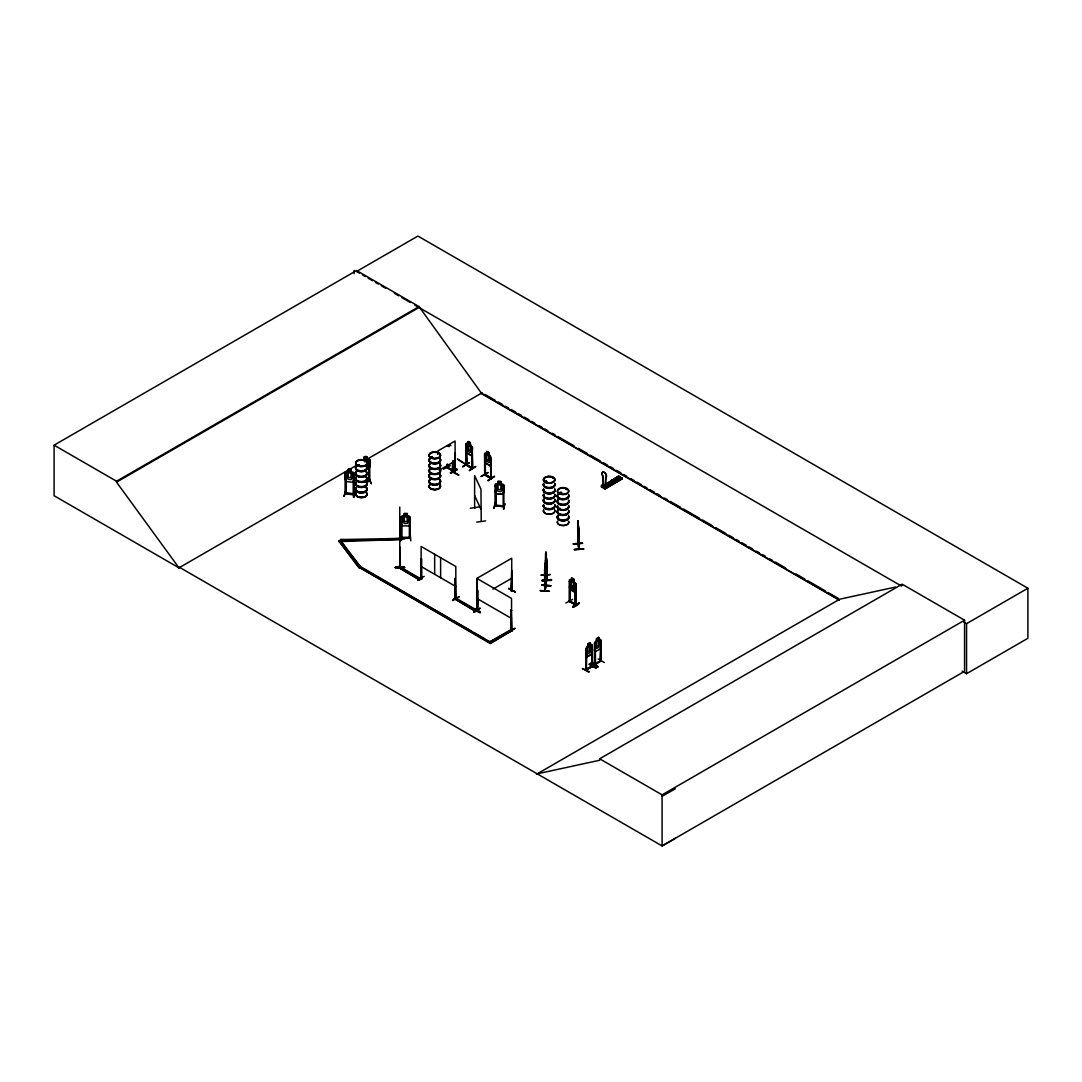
<?xml version="1.0" encoding="UTF-8"?>
<svg xmlns="http://www.w3.org/2000/svg" width="1082" height="1082" viewBox="0 0 1082 1082"><rect width="100%" height="100%" fill="white"/><g stroke="black" fill="none" stroke-linecap="round" stroke-linejoin="round"><path stroke-width="1.5" d="M545.964 564.304L544.598 569.362L544.706 590.894L546.315 584.929L545.017 590.921L545.166 589.609M545.369 563.424L545.233 565.413M547.005 560.287L547.019 580.358L547.019 579.14M578.288 544.381L578.153 520.834L578.884 549.142L578.87 527.597L577.707 522.538M578.748 548.628C576.517 530.924 580.452 553.321 578.762 548.317M545.842 573.798L544.746 577.842L545.977 570.809M605.284 486.941L605.731 477.554A3.07 1.785 59.5 0 0 605.731 474.011A3.07 1.785 59.5 0 0 602.633 472.266A3.07 1.785 59.5 0 0 602.633 475.81L603.093 485.71L605.284 486.941L605.866 477.473A3.07 1.785 59.5 0 0 605.866 473.943A3.07 1.785 59.5 0 0 602.769 472.185A3.07 1.785 59.5 0 0 602.769 475.728L603.269 485.777L604.283 485.182L602.904 485.804L604.229 485.047L603.54 485.263M540.243 590.799L549.413 591.272L540.297 590.515M578.221 522.592L578.356 523.539M578.654 536.104L577.693 529.057M545.653 569.741L545.044 574.177L544.828 573.068M479.204 506.944L470.278 508.242M602.796 485.372L603.391 485.074M604.148 485.372L602.715 484.804L602.566 487.076L602.566 484.885L603.026 485.777L604.094 484.777M603.567 485.453L603.567 487.644L604.094 485.372M578.234 544.368L578.113 523.891M578.586 531.343L578.41 532.452L577.896 528.002M399.772 566.927L399.772 567.604M357.425 465.274L359.183 465.138M358.02 465.165L359.008 464.814M364.837 461.716L364.945 461.081M430.893 457.456L431.61 456.766M431.434 457.551L432.286 457.416L431.745 456.875M432.611 457.456L432.191 457.321M437.723 453.764L438.291 453.331M438.034 453.209L438.399 453.304M546.261 481.233C548.682 482.41 543.84 482.518 546.112 481.26M545.801 481.22C544.192 481.855 547.965 480.976 545.842 482.058M552.402 477.676L552.956 478.217M559.002 494.082A5.735 3.314 0 0 1 560.192 493.554L559.881 492.526L559.191 493M560.233 492.54L559.543 493.257M560.841 493L560.165 492.526M559.394 509.189L559.881 508.27M565.927 489.389L566.873 489.524L566.265 489.01M586.512 647.252L585.768 655.165L586.566 657.234L591.516 654.312L591.394 644.453M545.112 564.452L545.558 562.586L545.179 590.407M545.436 566.008L545.098 590.813M546.302 565.697L546.315 585.66M550.779 585.7L541.676 584.956M545.044 572.216L545.612 553.673M345.929 473.97L345.104 473.902L345.929 473.97L345.902 493.744M345.144 479.069L345.266 472.455L346.105 471.617C350.176 473.578 346.078 466.585 351.123 469.615L351.109 472.131M353.07 482.18L354.098 479.826L353.057 482.247L346.078 481.544M343.819 496.395L345.74 490.782L344.252 496.327M353.327 493.73L353.097 494.677L354.098 494.731L354.098 473.213L346.091 471.671L345.158 472.415L345.104 493.919L345.266 492.959L354.139 493.825L345.036 493.203L345.821 494.041M353.03 472.307L351.123 472.077M353.232 474.457L354.044 474.525L353.232 474.457L353.205 494.677M355.342 492.053L353.395 497.274L355.342 492.067M495.799 485.967L494.988 485.886L495.799 485.967L495.772 505.74M495.029 491.066L495.948 493.595L502.954 494.176L503.982 491.823L503.982 485.209L502.927 484.249L495.975 483.668L495.042 484.398L494.988 505.903L503.969 506.728L503.969 505.997M498.004 483.857L498.018 481.328L500.993 481.598L500.885 484.195L502.373 485.155L502.373 489.754L500.885 491.58L498.099 491.336L496.611 489.226L496.611 484.628L498.099 483.938L498.112 481.422L500.993 481.598M495.948 493.595L502.954 494.176M493.73 508.337L495.177 503.089M503.103 486.454L503.928 486.521L503.103 486.454L503.211 506.417M502.968 506.119L503.942 505.767L502.968 505.903M504.78 503.644L503.766 509.27M504.794 503.955L503.401 509.216M588.919 672.179L582.332 668.487L589.203 671.652M590.975 663.212C593.964 660.886 604.919 673.004 591.002 663.144M597.832 666.688L591.232 663.009L597.9 666.715M473.47 608.909C476.445 606.583 487.373 618.742 473.497 608.841M545.531 553.781L546.599 558.867M472.334 453.818L471.671 455.901L472.334 447.245L472.469 468.736L466.044 465.03L466.004 443.579L468.208 443.89M575.002 592.125L575.719 590.15M569.403 586.498L569.998 589.365L575.056 592.233L575.786 590.109M603.783 485.493L604.189 485.209M368.813 468.966L369.773 466.396M409.172 525.866L410.186 523.418M410.281 523.485L409.253 525.947L402.166 525.906L401.233 523.526M502.873 494.149L503.874 491.796M603.269 485.899L601.443 486.873M462.771 466.694L469.006 462.798M443.579 469.196L450.274 465.558M417.679 580.425L424.185 576.368M473.632 612.236L480.043 608.49M572.608 599.347L565.845 603.012M447.028 467.695L447.096 464.327M447.989 467.14L447.353 466.802L447.907 467.843M452.844 470.21L453.683 470.386M452.912 460.959C450.923 473.402 455.414 475.634 453.723 461.175M420.817 578.762L421.128 558.623L421.507 579.154L420.844 578.004L421.561 578.424M421.791 579.019L420.912 578.775M455.806 598.63L454.981 598.481L455.211 578.302L455.644 598.833L454.9 598.441L455.887 598.671L455.806 566.481L421.128 546.464L421.128 578.64M476.797 610.546L476.864 578.41L511.529 598.427L511.597 630.644M477.865 590.231L477.433 610.965L477.054 590.434M510.866 630.265L511.164 610.113L511.827 630.508L510.88 630.224L511.164 610.113M570.214 581.629L569.403 581.426L570.214 581.629L570.052 601.808C571.621 601.254 568.158 599.901 570.052 601.078M575.218 584.74L576.03 584.943L575.218 584.74L575.218 604.838L575.57 603.891M575.367 604.581L576.097 605L575.367 603.851M369.706 480.408C370.315 482.288 368.637 478.609 366.068 481.274M400.976 535.563L400.597 540.932L400.922 535.576M466.924 464.543L466.328 464.124M466.924 465.274L466.261 444.878L466.856 465.206M472.699 468.614L472.05 448.219L471.82 468.438C436.114 445.432 478.528 472.523 472.09 467.492M484.56 474.957L485.291 475.35L485.453 461.838M491.066 477.96L484.844 474.065L485.453 474.43M485.223 455.292L484.641 454.954L485.182 475.309L485.52 474.484M486.805 451.532L488.793 452.682L489.862 456.577L489.862 461.175L488.793 462.528L486.805 461.378L485.737 458.795L485.737 454.197C486.616 452.262 484.79 453.818 490.295 455.928L491.066 478.69L490.863 477.919M484.858 454.819L484.858 474.836L491.296 478.555L490.646 458.159L490.998 478.65L484.641 474.971M495.556 503.116L494.176 508.013M592.503 666.526L592.206 646.346L591.962 666.81M595.343 663.875L594.721 664.93L600.645 660.777M477.419 610.586L477.865 598.265M512.016 590.61L511.732 570.417L511.069 590.826L511.502 590.177M600.808 661.007L594.491 664.74L594.491 643.222C595.316 641.193 599.414 638.299 600.753 639.516L600.767 661.061L594.491 664.064L600.442 661.034M594.491 643.276L595.235 641.964M546.221 586.173L545.869 552.077L546.167 553.943M366.839 466.829L368.313 464.678L368.313 460.08L366.839 459.444L366.825 456.929M454.738 473.348L455.089 453.169L455.049 473.186M612.398 480.827L612.574 481.747L614.184 481.612M364.634 461.311L364.932 461.581M589.988 645.197L589.988 642.735L587.878 643.979L588.026 646.522L586.89 647.929L586.363 669.731M368.894 480.516L369.868 480.584M401.084 538.187L401.233 516.858L404.343 516.06M409.375 538.146L409.348 518.143L410.173 518.143M481.22 521.172L480.976 489.267L474.633 475.593L474.619 507.756M402.193 516.033L401.233 516.858M586.566 669.176L592.165 666.363L585.849 670.11L585.849 648.591M586.687 669.19L585.849 669.393L591.57 666.228M585.903 670.056L586.498 649.714L586.079 670.245L592.409 666.553M595.343 664.605L595.37 644.52L594.559 644.737L595.37 644.52M600.212 660.696L600.929 660.277M600.212 661.427L600.862 641.031L600.321 661.332M601.065 661.224L601.092 641.153M477.838 610.302L477.27 609.91M511.921 590.623L511.299 590.948L511.948 570.552M357.669 465.503L359.156 465.274L358.44 465.463M545.639 481.693L546.383 481.517M560.787 493.338L559.583 493.094M345.063 493.73L354.139 494.555M494.947 505.713L503.942 506.498M485.358 452.993L484.601 453.52L484.668 475.025M401.179 538.187L410.267 538.16M401.179 518.359L402.004 518.17L401.909 538.43L402.071 537.429L410.267 537.429M410.281 537.605L401.084 537.646M401.179 538.376L410.281 538.336M602.079 487.225L619.499 476.959M603.445 484.493L601.673 486.575L604.446 488.144L604.446 487.103L606.475 486.21L604.094 488.347M604.04 488.32L622.123 478.271L618.823 476.161C612.371 477.73 626.735 481.463 617.051 477.216M437.75 454.359L437.75 451.018L455.089 441.01L455.089 473.524L455.319 453.304M458.66 474.957L451.978 471.36L458.673 474.998M601.646 487.157L601.416 485.385L603.188 484.344L603.445 485.588M602.931 485.791L605.42 486.859M610.762 480.922C620.446 485.169 606.082 481.436 612.534 479.867L615.82 481.99L612.534 479.867M614.103 478.947C623.787 483.208 609.423 479.475 615.874 477.906L619.161 480.029L615.874 477.906M605.501 484.29L618.823 476.161M605.798 484.303L618.823 476.432L622.38 478.717L604.919 488.996L622.326 478.717M605.947 484.547L619.08 476.864M618.268 478.082L602.295 487.509L601.592 487.116M622.123 478.406L604.243 488.604L622.109 478.028M604.311 488.631L622.123 478.271M573.703 578.992L574.65 587.567L573.568 588.933L571.553 587.783L570.471 585.213L570.471 580.615L571.553 580.398L571.485 577.815L573.703 578.992L573.568 591.394M573.636 581.494L575.8 583.577L575.867 605.136L569.321 601.43L569.403 579.898L571.621 580.358M575.8 583.577L575.786 605.136M569.998 589.365L575.056 592.233M596.534 638.65L598.644 637.42L598.576 640.003L599.631 640.192L599.631 644.791L598.576 647.388L596.601 648.551L595.546 647.198L596.534 638.65L596.669 641.207M596.601 638.691L598.711 637.46M586.539 647.307L591.435 644.345L592.179 644.872L592.273 666.323M591.989 666.106L591.786 666.877L592.436 646.481M586.539 657.085L591.516 654.312M595.141 651.864L594.424 649.849L595.141 651.864L600.172 648.984L600.821 646.157M589.433 664.28L596.006 668M598.116 659.006L604.324 662.509M589.46 664.321L595.682 667.824M594.559 664.673L595.452 664.537L595.141 644.399M447.137 446.163L449.206 446.555M447.745 467.519L453.48 470.629M450.45 472.753L456.942 469.006L450.491 472.82M450.815 473.375L457.267 469.561L450.45 473.172M421.561 579.154L421.723 558.961M452.533 600.24C466.085 592.868 455.847 598.792 452.587 600.618M508.635 588.594L515.532 592.125L509 588.392M473.673 612.371L480.137 608.179L473.673 611.952M511.759 610.451L510.947 610.248M510.88 629.71C512.976 629.792 510.244 629.129 510.812 630.373L489.145 642.262L510.812 629.751L512.084 630.481L490.417 643.614L359.102 567.225L360.36 566.495L490.376 642.181L487.455 640.49M514.964 628.277L508.486 632.47L514.991 628.331M570.052 601.294L576.111 604.243M579.208 602.755C577.152 607.908 565.602 608.774 579.303 603.174M572.797 606.569L579.262 602.823M579.262 603.093L573.122 607.137M179.774 567.468L179.071 567.888L54.1 495.732L54.1 445.175L356.573 270.541L419.018 306.585L481.463 393.199L838.983 599.617M356.573 270.541L356.573 271.474L417.909 236.065L1027.9 588.243L1027.9 638.285L966.564 673.694L962.182 671.151M54.1 445.175L116.545 481.22L419.018 306.585M675.33 838.388L662.089 845.935L179.693 567.428L178.976 567.834L116.545 482.153L419.018 307.518M178.976 567.834L356.086 465.585M366.284 459.688L482.166 392.793M466.761 443.052L472.482 447.218L470.345 445.121M470.278 442.7L468.141 441.47L468.208 444.053L467.14 444.256L467.14 448.854L468.208 451.437L470.197 452.587L471.265 451.235L470.345 442.66M466.004 450.18L466.788 452.912L471.698 455.752L466.667 453.006L466.085 450.139M472.631 448.557L471.82 448.34M439.197 470.197L455.089 461.027M462.839 466.802L469.331 462.623L462.839 466.383M466.694 464.881L472.266 467.965M490.998 457.199L488.942 455.062L488.942 452.601L486.738 451.41L486.805 453.994M469.399 470.521L475.877 466.41L469.426 470.548M491.228 458.498L490.417 458.295M485.263 462.961L490.349 465.801L491.079 463.786L490.268 465.842L485.263 462.961L484.668 460.08L485.331 462.92M484.912 474.105L485.291 474.619M481.436 476.323L487.914 472.563L481.382 476.337M481.071 476.54L487.928 472.577M490.782 478.176L490.646 464.827M487.928 480.503L494.474 476.364L488.023 480.503M488.28 480.665L494.433 476.323M359.102 567.847L360.36 566.495L340.546 540.594L338.909 541.014L358.724 567.536L360.36 567.117L351.447 555.458M397.811 567.009L399.082 566.278L420.749 578.789L419.491 580.141L397.811 567.009L419.491 579.519L420.749 578.789M397.811 567.631L399.082 566.9L420.749 579.411M454.061 598.508L455.319 597.778L476.986 610.289L475.728 611.019L454.061 598.508L475.728 611.641L476.986 610.911L477.054 578.275L511.732 558.258L511.678 590.434M454.061 599.13L455.319 598.4L459.661 600.902M492.946 589.122L511.732 578.275M359.102 567.225L490.417 642.992L512.084 630.481M536.51 774.252L839.7 599.198L895.558 587.053M537.213 773.833L599.658 760.254L599.658 758.807L902.131 584.172L964.576 620.216L964.576 671.3L662.089 845.935L662.089 794.851L964.576 620.216M902.131 585.619L901.428 586.038L414.663 305.002M963.67 621.974L966.564 623.651L1027.9 588.243M662.089 796.311L675.33 788.764M353.963 494.745L345.104 493.919M495.772 505.267L494.974 505.957M495.772 505.997L495.854 485.791M503.847 506.011L494.974 504.969L495.827 505.051M612.561 480.908L614.008 480.895M614.021 481.531L612.304 480.963L614.319 481.314M586.282 670.204L586.512 668.96M477.5 609.382L477.081 609.721M431.123 456.956L432.381 456.956M432.34 457.578L430.947 457.361M559.746 508.31L559.881 509.149M546.572 579.79L546.694 579.641M594.897 664.862L594.789 644.872M603.296 485.764L603.945 485.291M338.909 541.636L401.801 539.418L340.546 540.594L349.459 552.875M338.909 541.014L358.724 566.9L360.36 566.495M447.245 466.761L447.745 467.302M447.245 467.492L452.844 470.413M453.06 470.075L453.561 471.346L453.493 461.297M569.551 601.267L575.218 604.108M475.133 507.918L474.768 507.309M476.729 522.133L485.656 520.902M364.093 459.796L363.971 457.199C368.962 453.98 364.945 461.135 368.827 459.052C371.789 460.973 369.733 466.288 368.881 469.033L366.081 469.25M366.947 456.888L363.971 457.199M363.998 459.728L361.97 459.918L368.827 459.052M364.093 460.621L366.839 460.269L366.839 464.868M368.894 461.23L369.773 461.311L368.894 461.23L368.976 481.476L368.962 461.405M366 481.098L368.8 480.733M366 481.612L369.584 481.098M366.068 481.788L369.773 481.328L369.773 459.836M368.894 478.217L371.315 483.749L369.327 478.528M401.909 537.7L401.084 537.456L401.273 538.403M409.442 537.402L409.442 538.376M410.078 538.403L410.146 537.402M508.689 588.5L515.221 591.922M559.854 492.662L560.652 492.716M560.192 493.717A5.735 3.314 0 0 1 560.192 487.982A5.735 3.314 0 0 1 568.794 490.849A5.735 3.314 0 0 1 560.192 493.717L559.218 493.122M577.693 522.457L577.788 544.354M579.086 528.571L579.168 548.588M573.352 544.057L582.495 543.407M578.167 543.962L578.829 549.074M574.542 549.751C602.62 547.33 555.12 550.684 583.671 549.061M546.018 555.593L546.221 561.707L545.883 560.097M546.234 556.27L546.342 553.795L546.221 563.681L545.707 559.232M545.517 560.287L545.72 563.262M544.232 574.785L541.176 574.988M547.208 574.691L550.265 574.461M541.176 575.286L544.219 575.056M547.262 574.867L550.305 574.637M542.298 580.263C570.566 578.14 522.538 582.305 551.428 579.627M542.352 580.953L551.482 580.344M447.312 464.192L447.421 467.546M455.522 598.089L454.913 597.683L455.536 598.792M569.943 601.781L569.984 581.751M477.405 610.924L477.46 590.907M466.585 464.638L465.977 464.259L466.856 464.476M503.901 506.768L503.874 485.236L502.873 484.384M350.419 539.999L340.492 539.566L401.747 538.39L401.801 540.04M378.565 539.458L401.747 538.39M404.249 516.033L404.249 513.504L407.265 513.504L407.265 516.019M407.157 516.046L410.281 516.871L410.186 538.336M402.233 516.114L409.172 516.1M400.097 519.279L400.124 539.309M410.808 540.878L410.308 535.211M395.336 539.255L404.533 538.89M400.083 547.1L400.097 567.658M395.336 567.252C423.684 566.954 375.779 568.104 404.533 567.225M395.336 567.604L404.533 567.658M604.676 488.672L601.416 486.697M545.883 564.195L545.923 585.741M550.779 585.727L541.609 585.281M541.609 585.132L550.724 585.903M348.12 469.399L351.123 469.615L351.001 472.198L352.489 473.159L352.489 477.757L351.001 479.597L348.228 479.34L346.727 477.23L346.727 472.631L348.228 471.955L348.242 469.426M353.909 497.301L354.923 491.972M589.92 645.318L590.975 645.521L589.92 652.703L587.945 653.866L586.89 652.527M546.694 580.371L546.694 558.826M466.369 464.908L466.153 443.606M466.613 465.409L466.396 464.164M472.388 468.749L472.185 467.505M399.745 567.59L399.772 507.106M602.715 486.981L603.715 487.549M570.038 579.546L575.719 583.577M571.553 581.223L573.568 582.359M571.553 585.822L573.568 586.958M587.878 643.979L590.069 642.776L589.988 645.359M585.849 655.205L586.62 657.126M589.108 664.118L596.033 668.04M450.923 445.568L449.639 444.824L449.639 445.649M447.312 467.532L453.723 471.157M453.493 471.306L447.123 467.722M576.03 604.933L569.619 601.308L569.619 581.291M356.573 271.474L359.481 273.151M362.389 274.828L365.297 276.505M368.191 278.182L372.546 280.698M375.454 282.375L378.362 284.052M381.27 285.729L385.625 288.245M394.335 293.276L398.69 295.792M401.598 297.469L410.308 302.487M485.088 394.47L495.299 400.367M498.22 402.058L502.603 404.587M505.51 406.264L508.432 407.955M511.353 409.632L515.735 412.161M518.657 413.851L521.565 415.542M524.486 417.219L528.868 419.748M531.789 421.439L534.697 423.116M539.079 425.645L542.001 427.336M544.922 429.013L547.83 430.704M552.212 433.233L555.134 434.91M558.055 436.601L574.109 445.865M578.478 448.394L587.242 453.453M590.15 455.13L600.375 461.027M603.283 462.717L607.665 465.246M610.586 466.924L613.508 468.614M616.429 470.305L620.798 472.82M623.719 474.511L626.64 476.202M631.009 478.717L633.93 480.408M636.852 482.099L641.234 484.628M644.155 486.305L647.063 487.996M649.984 489.673L654.367 492.202M657.288 493.892L660.196 495.57M664.578 498.099L667.499 499.789M670.421 501.466L680.632 507.363M683.553 509.054L699.608 518.319M702.516 520.009L712.74 525.906M715.648 527.583L725.873 533.494M728.781 535.171L733.163 537.7M736.085 539.391L739.006 541.068M741.927 542.758L746.296 545.287M749.217 546.965L752.139 548.655M756.507 551.184L759.429 552.861M762.35 554.552L765.272 556.229M769.654 558.758L772.562 560.449M775.483 562.126L785.694 568.036M795.919 573.933L804.67 578.978M807.591 580.669L825.106 590.772M828.014 592.463L838.239 598.36M480.503 393.064L839.199 600.158M468.208 441.591L470.197 442.741M485.52 474.7L491.228 477.757M476.864 598.427L511.529 618.444M421.128 566.481L455.806 586.498M510.812 630.373L512.084 631.104M462.541 602.566L476.986 610.911M361.821 567.955L450.937 619.404M453.858 621.095L471.387 631.212M474.308 632.902L484.533 638.799M599.658 758.807L662.089 794.851M368.786 459.133L369.895 459.85M575.245 604.811L575.435 584.605M471.847 468.425L472.05 453.223M353.043 472.252L354.098 473.213L353.895 494.772M474.633 495.61L480.976 509.284M345.158 479.015L346.064 481.598M578.058 520.848L578.356 522.714M578.072 524.27L578.41 530.478L578.072 528.868M545.95 553.727L546.167 554.768M458.511 474.984L451.978 471.36M578.248 523.674L578.153 520.834M544.611 575.908L544.841 577.842M340.492 539.566L340.546 541.216M966.564 623.651L966.564 673.694M606.475 486.21L606.475 487.509M606.218 486.061L606.218 487.103M598.644 637.42L598.644 640.044M571.553 577.774L571.553 590.258M545.977 552.063L545.923 561.788M503.008 505.727L502.968 506.633M486.873 451.492L486.873 453.953M455.211 578.302L455.211 598.319M453.128 460.837L453.128 470.846M447.907 464.53L447.975 467.897M447.678 464.665L447.745 468.033M440.617 557.717L440.617 577.734M434.666 554.268L434.666 574.285M354.125 270.351L354.125 273.665M345.983 473.794L346.024 494.001M116.545 481.22L116.545 482.153M366.365 471.995A5.816 3.354 0 0 1 361.334 477.027A5.816 3.354 0 0 1 356.289 471.995M366.298 472.347A5.735 3.314 0 0 1 361.334 477.311A5.735 3.314 0 0 1 356.357 472.347M366.271 476.675A5.708 3.3 0 0 1 361.334 481.612A5.708 3.3 0 0 1 356.384 476.675M366.311 476.959A5.748 3.314 0 0 1 361.334 481.936A5.748 3.314 0 0 1 356.357 476.959M366.365 466.477A5.816 3.354 0 0 1 361.334 471.509A5.816 3.354 0 0 1 356.289 466.477M366.298 471.414A5.735 3.314 0 0 1 361.334 476.378A5.735 3.314 0 0 1 356.357 471.414M366.298 466.815A5.735 3.314 0 0 1 361.334 471.779A5.735 3.314 0 0 1 356.357 466.815M366.365 471.711A5.816 3.354 0 0 1 361.334 476.743A5.816 3.354 0 0 1 356.289 471.711M366.365 466.193A5.816 3.354 0 0 1 361.334 471.225A5.816 3.354 0 0 1 356.289 466.193M366.298 465.896A5.735 3.314 0 0 1 361.334 470.859A5.735 3.314 0 0 1 356.357 465.896M366.365 487.739A5.816 3.354 0 0 1 361.334 492.77A5.816 3.354 0 0 1 356.289 487.739M366.311 477.203A5.748 3.314 0 0 1 361.334 482.166A5.748 3.314 0 0 1 356.357 477.203M366.298 488.09A5.735 3.314 0 0 1 361.334 493.054A5.735 3.314 0 0 1 356.357 488.09M366.271 477.487A5.708 3.3 0 0 1 361.334 482.437A5.708 3.3 0 0 1 356.384 477.487M366.311 492.702A5.748 3.314 0 0 1 361.334 497.679A5.748 3.314 0 0 1 356.357 492.702M366.365 482.22A5.816 3.354 0 0 1 361.334 487.252A5.816 3.354 0 0 1 356.289 482.22M366.298 487.157A5.735 3.314 0 0 1 361.334 492.121A5.735 3.314 0 0 1 356.357 487.157M366.298 482.558A5.735 3.314 0 0 1 361.334 487.522A5.735 3.314 0 0 1 356.357 482.558M366.365 487.455A5.816 3.354 0 0 1 361.334 492.486A5.816 3.354 0 0 1 356.289 487.455M366.365 481.936A5.816 3.354 0 0 1 361.334 486.968A5.816 3.354 0 0 1 356.289 481.936M366.298 481.639A5.735 3.314 0 0 1 361.334 486.602A5.735 3.314 0 0 1 356.357 481.639M568.672 500.75A5.816 3.354 0 0 1 562.302 504.942A5.816 3.354 0 0 1 558.028 499.938M568.605 505.51A5.748 3.314 0 0 1 563.059 509.69A5.748 3.314 0 0 1 557.514 505.51M568.672 495.231A5.816 3.354 0 0 1 562.302 499.424A5.816 3.354 0 0 1 558.028 494.42M558.948 493.717A5.816 3.354 0 0 1 561.558 492.851M568.605 495.556A5.735 3.314 0 0 1 563.059 499.735A5.735 3.314 0 0 1 557.514 495.556M568.672 500.466A5.816 3.354 0 0 1 562.302 504.658A5.816 3.354 0 0 1 558.028 499.654M568.672 494.947A5.816 3.354 0 0 1 562.302 499.14A5.816 3.354 0 0 1 558.028 494.136M558.948 493.433A5.816 3.354 0 0 1 561.558 492.567M568.605 494.636A5.735 3.314 0 0 1 563.059 498.802A5.735 3.314 0 0 1 557.514 494.636M559.002 493.149A5.735 3.314 0 0 1 561.572 492.296M568.591 501.088A5.721 3.3 0 0 1 563.059 505.24A5.721 3.3 0 0 1 557.528 501.088M568.591 500.155A5.721 3.3 0 0 1 563.059 504.32A5.721 3.3 0 0 1 557.528 500.155M568.605 505.74A5.735 3.314 0 0 1 563.059 509.906A5.735 3.314 0 0 1 557.514 505.74M568.672 516.493A5.816 3.354 0 0 1 562.302 520.685A5.816 3.354 0 0 1 558.028 515.681M568.577 506.227A5.708 3.3 0 0 1 563.059 510.379A5.708 3.3 0 0 1 557.541 506.227M568.605 521.254A5.748 3.314 0 0 1 563.059 525.433A5.748 3.314 0 0 1 557.514 521.254M568.605 505.93A5.748 3.314 0 0 1 563.059 510.109A5.748 3.314 0 0 1 557.514 505.93M568.672 510.975A5.816 3.354 0 0 1 562.302 515.167A5.816 3.354 0 0 1 558.028 510.163M568.672 516.209A5.816 3.354 0 0 1 562.302 520.401A5.816 3.354 0 0 1 558.028 515.397M568.672 510.69A5.816 3.354 0 0 1 562.302 514.883A5.816 3.354 0 0 1 558.028 509.879M568.605 511.299A5.735 3.314 0 0 1 563.059 515.478A5.735 3.314 0 0 1 557.514 511.299M568.605 510.379A5.735 3.314 0 0 1 563.059 514.545A5.735 3.314 0 0 1 557.514 510.379M568.591 516.831A5.721 3.3 0 0 1 563.059 520.983A5.721 3.3 0 0 1 557.528 516.831M568.591 515.898A5.721 3.3 0 0 1 563.059 520.063A5.721 3.3 0 0 1 557.528 515.898M568.605 521.456A5.735 3.314 0 0 1 563.059 525.622A5.735 3.314 0 0 1 557.514 521.456M554.701 494.203A5.748 3.314 0 0 1 549.156 498.383A5.748 3.314 0 0 1 543.597 494.203M554.674 484.249A5.721 3.3 0 0 1 549.156 488.415A5.721 3.3 0 0 1 543.624 484.249M554.674 483.329A5.721 3.3 0 0 1 549.156 487.495A5.721 3.3 0 0 1 543.624 483.329M554.687 489.781A5.735 3.314 0 0 1 549.156 493.947A5.735 3.314 0 0 1 543.61 489.781M554.768 489.443A5.816 3.354 0 0 1 549.156 493.676A5.816 3.354 0 0 1 543.543 489.443M554.768 489.159A5.816 3.354 0 0 1 549.156 493.392A5.816 3.354 0 0 1 543.543 489.159M554.687 488.848A5.735 3.314 0 0 1 549.156 493.013A5.735 3.314 0 0 1 543.61 488.848M554.768 483.925A5.816 3.354 0 0 1 549.156 488.144A5.816 3.354 0 0 1 543.543 483.925M554.768 483.64A5.816 3.354 0 0 1 549.156 487.86A5.816 3.354 0 0 1 543.543 483.64M554.701 494.406A5.748 3.314 0 0 1 549.156 498.572A5.748 3.314 0 0 1 543.597 494.406M554.674 494.92A5.708 3.3 0 0 1 549.156 499.072A5.708 3.3 0 0 1 543.637 494.92M554.701 509.947A5.748 3.314 0 0 1 549.156 514.126A5.748 3.314 0 0 1 543.597 509.947M554.701 494.623A5.748 3.314 0 0 1 549.156 498.802A5.748 3.314 0 0 1 543.597 494.623M554.674 499.992A5.721 3.3 0 0 1 549.156 504.158A5.721 3.3 0 0 1 543.624 499.992M554.674 499.072A5.721 3.3 0 0 1 549.156 503.238A5.721 3.3 0 0 1 543.624 499.072M554.687 505.524A5.735 3.314 0 0 1 549.156 509.69A5.735 3.314 0 0 1 543.61 505.524M554.768 505.186A5.816 3.354 0 0 1 549.156 509.419A5.816 3.354 0 0 1 543.543 505.186M554.768 504.902A5.816 3.354 0 0 1 549.156 509.135A5.816 3.354 0 0 1 543.543 504.902M554.687 504.591A5.735 3.314 0 0 1 549.156 508.756A5.735 3.314 0 0 1 543.61 504.591M554.768 499.668A5.816 3.354 0 0 1 549.156 503.887A5.816 3.354 0 0 1 543.543 499.668M554.768 499.384A5.816 3.354 0 0 1 549.156 503.603A5.816 3.354 0 0 1 543.543 499.384M554.701 510.149A5.748 3.314 0 0 1 549.156 514.315A5.748 3.314 0 0 1 543.597 510.149M439.819 464.178A5.816 3.354 0 0 1 434.788 469.209A5.816 3.354 0 0 1 429.757 464.178M439.738 464.516A5.721 3.3 0 0 1 434.788 469.48A5.721 3.3 0 0 1 429.838 464.516M439.738 468.831A5.721 3.3 0 0 1 434.788 473.794A5.721 3.3 0 0 1 429.838 468.831M439.819 458.646A5.816 3.354 0 0 1 434.788 463.691A5.816 3.354 0 0 1 429.757 458.646M439.752 463.596A5.735 3.314 0 0 1 434.788 468.56A5.735 3.314 0 0 1 429.825 463.596M439.752 458.998A5.735 3.314 0 0 1 434.788 463.962A5.735 3.314 0 0 1 429.825 458.998M439.819 463.894A5.816 3.354 0 0 1 434.788 468.925A5.816 3.354 0 0 1 429.757 463.894M439.819 458.362A5.816 3.354 0 0 1 434.788 463.407A5.816 3.354 0 0 1 429.757 458.362M439.752 458.065A5.735 3.314 0 0 1 434.788 463.042A5.735 3.314 0 0 1 429.825 458.065M439.819 479.921A5.816 3.354 0 0 1 434.788 484.952A5.816 3.354 0 0 1 429.757 479.921M439.738 480.259A5.721 3.3 0 0 1 434.788 485.223A5.721 3.3 0 0 1 429.838 480.259M429.838 484.574A5.721 3.3 0 0 0 434.788 489.537A5.721 3.3 0 0 0 439.738 484.574A5.708 3.3 0 0 1 434.788 489.51A5.708 3.3 0 0 1 429.838 484.574M439.725 469.656A5.694 3.287 0 0 1 434.788 474.592A5.694 3.287 0 0 1 429.852 469.656M439.752 484.871A5.735 3.314 0 0 1 434.788 489.835A5.735 3.314 0 0 1 429.825 484.871M439.819 474.389A5.816 3.354 0 0 1 434.788 479.434A5.816 3.354 0 0 1 429.757 474.389M439.752 479.34A5.735 3.314 0 0 1 434.788 484.303A5.735 3.314 0 0 1 429.825 479.34M439.752 474.741A5.735 3.314 0 0 1 434.788 479.705A5.735 3.314 0 0 1 429.825 474.741M439.819 479.637A5.816 3.354 0 0 1 434.788 484.668A5.816 3.354 0 0 1 429.757 479.637M439.819 474.105A5.816 3.354 0 0 1 434.788 479.15A5.816 3.354 0 0 1 429.757 474.105M439.752 473.808A5.735 3.314 0 0 1 434.788 478.785A5.735 3.314 0 0 1 429.825 473.808M473.781 608.625L480.367 612.426L473.767 608.666M408.671 521.51L407.17 523.485L404.343 523.499L402.842 521.538L402.842 516.939L404.343 516.114L404.343 513.585L407.17 513.639L407.17 516.1L408.671 516.912L408.671 521.51M598.224 638.15L596.953 639.719L598.224 638.15M589.568 643.479L588.297 645.048L589.568 643.479M598.576 640.815L596.601 641.978L596.601 646.576L598.576 645.413L598.576 640.815M589.92 646.143L587.945 647.307L587.945 651.905L589.92 650.742L589.92 646.143M366.352 457.456L364.58 457.672L364.58 458.498L366.352 458.281L366.352 457.456M582.495 543.123L573.311 543.867L582.495 543.123M406.656 514.045L404.857 514.058L404.857 514.883L406.656 514.87L406.656 514.045M407.17 516.925L404.343 516.939L404.343 521.524L407.17 521.524L407.17 516.925M500.384 482.099L498.599 481.936L498.599 482.761L500.384 482.924L500.384 482.099M350.5 470.102L348.715 469.94L348.715 470.765L350.5 470.927L350.5 470.102M500.885 485.02L498.099 484.763L498.099 489.362L500.885 489.619L500.885 485.02M351.001 473.023L348.228 472.766L348.228 477.365L351.001 477.622L351.001 473.023M573.203 579.276L571.918 578.545L573.203 580.101L573.203 579.276M488.442 452.885L487.157 452.154L488.442 453.71L488.442 452.885M469.845 442.944L468.56 442.2L469.845 443.769L469.845 442.944M488.793 455.968L486.805 454.819L486.805 459.417L488.793 460.567L488.793 455.968M470.197 446.014L468.208 444.864L468.208 449.463L470.197 450.612L470.197 446.014M358.467 465.774A5.735 3.314 0 0 0 367.068 462.907A5.735 3.314 0 0 0 358.467 460.039A5.735 3.314 0 0 0 358.467 465.774M358.467 466.247A5.721 3.3 0 0 0 367.055 463.38A5.721 3.3 0 0 0 358.467 460.526A5.721 3.3 0 0 0 358.467 466.247M358.453 465.99A5.748 3.314 0 0 0 367.068 463.11A5.748 3.314 0 0 0 358.453 460.242A5.748 3.314 0 0 0 358.453 465.99M361.334 497.355A5.721 3.3 0 0 0 366.284 492.405A5.748 3.314 0 0 1 361.334 497.49A5.748 3.314 0 0 1 356.357 492.513A5.721 3.3 0 0 0 361.334 497.355M560.206 494.19A5.708 3.3 0 0 0 568.767 491.336A5.708 3.3 0 0 0 560.206 488.482A5.708 3.3 0 0 0 560.206 494.19M546.302 482.41A5.708 3.3 0 0 0 554.863 479.556A5.708 3.3 0 0 0 546.302 476.702A5.708 3.3 0 0 0 546.302 482.41M546.302 482.87A5.708 3.3 0 0 0 554.863 480.016A5.708 3.3 0 0 0 546.302 477.162A5.708 3.3 0 0 0 546.302 482.87M546.275 482.626A5.748 3.314 0 0 0 554.904 479.745A5.748 3.314 0 0 0 546.275 476.878A5.748 3.314 0 0 0 546.275 482.626M431.921 457.984A5.735 3.314 0 0 0 440.523 455.116A5.735 3.314 0 0 0 431.921 452.249A5.735 3.314 0 0 0 431.921 457.984M431.934 458.416A5.694 3.287 0 0 0 440.482 455.563A5.694 3.287 0 0 0 431.934 452.709A5.694 3.287 0 0 0 431.934 458.416M434.788 474.092A5.735 3.314 0 0 0 439.752 469.128A5.735 3.314 0 0 1 434.788 474.173A5.735 3.314 0 0 1 429.825 469.196A5.735 3.314 0 0 0 434.788 474.092M431.921 458.159A5.748 3.314 0 0 0 440.536 455.279A5.748 3.314 0 0 0 431.921 452.411A5.748 3.314 0 0 0 431.921 458.159"/></g></svg>
